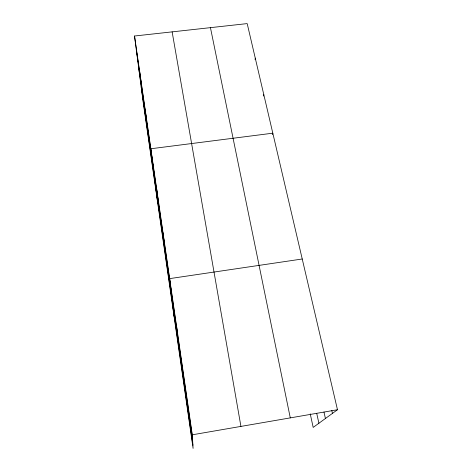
<?xml version="1.0" encoding="UTF-8"?>
<svg xmlns="http://www.w3.org/2000/svg" width="472" height="472" viewBox="0 0 472 472"><rect width="100%" height="100%" fill="white"/><g stroke="black" fill="none" stroke-linecap="round" stroke-linejoin="round"><path stroke-width="0.71" d="M255.087 59.596L255.275 58.162M263.571 96.07L263.801 94.636M272.527 134.603L272.816 133.181L150.851 148.757L157.795 203.574M134.52 36.014L192.281 434.806L193.095 448.4L143.287 102.914L134.52 36.014L247.192 23.6L337.48 409.737L313.178 427.414L310.24 413.861M192.281 434.806L337.48 409.737M302.233 258.998L169.66 278.622L174.085 316.559M331.798 410.516L332.459 413.389M323.975 412.08L325.426 418.505M316.706 413.289L318.907 423.248M210.441 27.647L290.286 417.885M172.138 31.872L240.927 426.405M136.278 49.424L192.452 437.621M138.786 68.558L192.688 441.562M141.157 86.689L192.9 445.208M139.665 71.543L141.323 84.276M145.099 109.067L146.639 121.033M156.757 189.543L158.02 199.668M163.017 232.761L164.114 241.776M176.723 327.391L177.413 333.716M184.251 379.341L184.694 384.031"/></g></svg>
